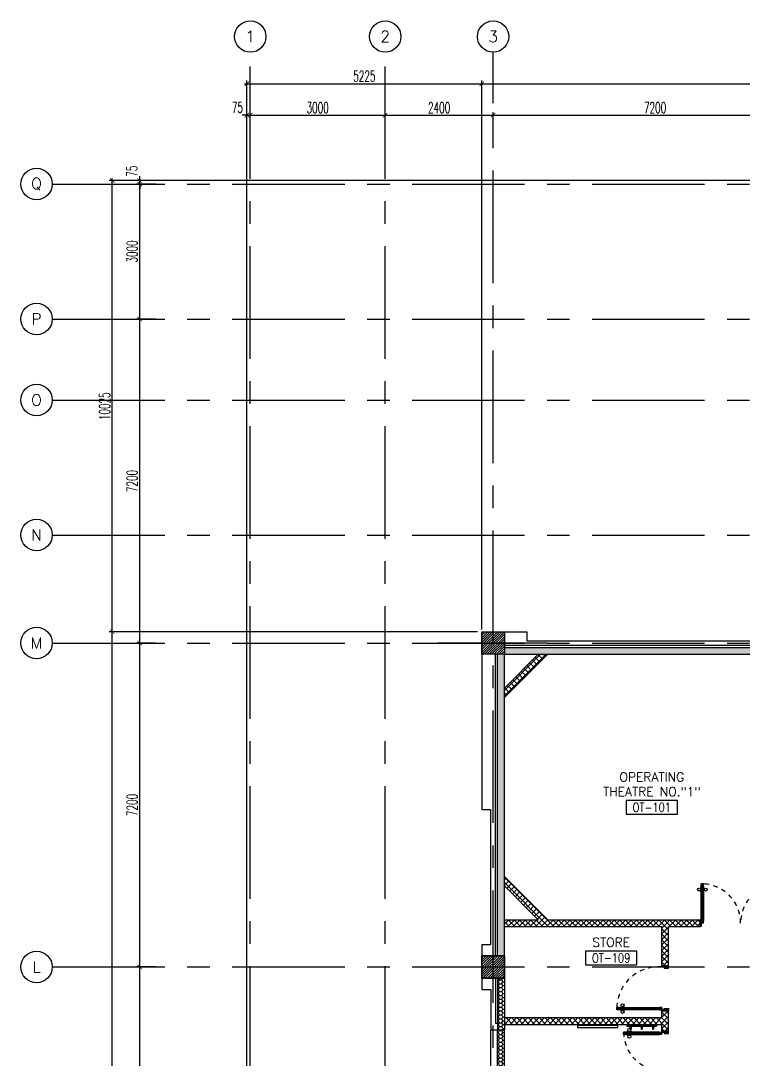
# Model space of a CAD drawing. Extents: x 275967.8 to 276060, y 57291.9 to 57371.4.
# Drawn here: x 275967.84 to 275983.89, y 57348.33 to 57371.41 of the extents above; entities that cross this region are included whole.
import ezdxf
from ezdxf.enums import TextEntityAlignment as Align

# ---------------------------------------------------------------- set-up
doc = ezdxf.new("R2010")
doc.units = 0
doc.header["$MEASUREMENT"] = 0
doc.header["$PDMODE"] = 34
doc.linetypes.add('CENTERX2', pattern=[4, 2.5, -0.5, 0.5, -0.5])
doc.linetypes.add('HIDDEN', pattern=[0.375, 0.25, -0.125])
doc.layers.get('0').update_dxf_attribs({"linetype": 'CONTINUOUS'})
doc.layers.get('DEFPOINTS').update_dxf_attribs({"linetype": 'CONTINUOUS'})
for name, color, linetype in [('AX-CR', 2, 'CONTINUOUS'), ('AX-DIM', 4, 'CONTINUOUS'), ('AX-TXT', 2, 'CONTINUOUS'), ('AXES', 11, 'CENTERX2'), ('COL', 5, 'CONTINUOUS'), ('DOOR', 7, 'CONTINUOUS'), ('HAT', 8, 'CONTINUOUS'), ('INSUL', 4, 'CONTINUOUS'), ('NON-MEDICAL', 5, 'CONTINUOUS'), ('RM-BOX', 4, 'CONTINUOUS'), ('RM-NAME', 2, 'CONTINUOUS'), ('RM-NO', 2, 'CONTINUOUS'), ('WALL', 2, 'CONTINUOUS'), ('WallType', 11, 'CONTINUOUS'), ('WallType2', 3, 'CONTINUOUS'), ('WIN', 3, 'CONTINUOUS')]:
    doc.layers.add(name, color=color, linetype=linetype)
doc.styles.add('ROMANS', font='ROMANS.shx', dxfattribs={"width": 0.6})
doc.dimstyles.new('STANDARD in', dxfattribs={"dimtxt": 0.24, "dimasz": 0.1, "dimexe": 0.07, "dimexo": 0.05, "dimgap": 0.05, "dimtad": 1, "dimdec": 0, "dimlfac": 1000, "dimzin": 0, "dimdsep": 46, "dimtxsty": 'ROMANS', "dimblk": 'ARCHTICK', "dimcen": 0.05, "dimdle": 0.05, "dimclrd": 4, "dimclre": 4, "dimclrt": 2, "dimadec": 0, "dimazin": 0, "dimtfac": 1, "dimtdec": 0, "dimtmove": 2, "dimatfit": 3, "dimfxl": 0, "dimtolj": 1, "dimtzin": 0, "dimarcsym": 0})
pattern_1 = [(0, (-141853.12112, 13831.888605), (0.075, 0.04330127), [0.05, -0.1]), (120, (-141853.12112, 13831.888605), (-0.074999999836, 0.043301270284), [0.05, -0.1]), (60, (-141853.12112, 13831.888605), (1.64e-10, 0.086602540284), [-0.1, 0.05])]

# ---------------------------------------------------------------- blocks, each defined once
blk = doc.blocks.new('_ARCHTICK')
at = {"color": 0, "linetype": 'ByBlock', "const_width": 0.15}
blk.add_lwpolyline([(-0.5, -0.5), (0.5, 0.5)], dxfattribs=at)
blk = doc.blocks.new('*D132')
at = {"layer": 'AX-DIM', "color": 4, "lineweight": -2, "ltscale": 0.3}
for p, q in [((275978.035, 57370.011), (276053.545, 57370.011)), ((275978.085, 57369.661), (275978.085, 57370.081)), ((276053.495, 57364.468), (276053.495, 57370.081))]:
    blk.add_line(p, q, dxfattribs=at)
at = {"layer": 'DEFPOINTS', "color": 0, "ltscale": 0.3}
for p in [(276053.495, 57370.011), (275978.085, 57369.611), (276053.495, 57364.418)]:
    blk.add_point(p, dxfattribs=at)
at = {"layer": 'AX-DIM', "color": 4, "lineweight": -2, "ltscale": 0.3, "xscale": 0.1, "yscale": 0.1, "zscale": 0.1, "rotation": 180}
blk.add_blockref('_ARCHTICK', (275978.085, 57370.011), dxfattribs=at)
at = {"layer": 'AX-DIM', "color": 4, "lineweight": -2, "ltscale": 0.3, "xscale": 0.1, "yscale": 0.1, "zscale": 0.1}
blk.add_blockref('_ARCHTICK', (276053.495, 57370.011), dxfattribs=at)
at = {"layer": 'AX-DIM', "color": 2, "ltscale": 0.3, "insert": (276016.705, 57370.28), "char_height": 0.24, "attachment_point": 5, "style": 'ROMANS'}
blk.add_mtext('\\A1;75409', dxfattribs=at)
blk = doc.blocks.new('AXL')
at = {"layer": 'AX-CR'}
blk.add_circle((-350, 0), 350, dxfattribs=at)
at = {"layer": 'AX-TXT', "style": 'ROMANS'}
blk.add_attdef('AX', text='', height=250, dxfattribs=at).set_placement((-350, 0), align=Align.MIDDLE)
blk = doc.blocks.new('*X56')
at = {"color": 0}
for p, q in [((24139, 169927), (24602, 170390)), ((24139, 169980), (24549, 170390)), ((24139, 170033), (24496, 170390)), ((24139, 170086), (24443, 170390)), ((24139, 170139), (24390, 170390)), ((24139, 170192), (24337, 170390)), ((24139, 170245), (24284, 170390)), ((24139, 170298), (24231, 170390)), ((24139, 170351), (24178, 170390)), ((24155, 169890), (24639, 170374)), ((24208, 169890), (24639, 170321)), ((24261, 169890), (24639, 170268)), ((24314, 169890), (24639, 170215)), ((24367, 169890), (24639, 170162)), ((24420, 169890), (24639, 170109)), ((24473, 169890), (24639, 170056)), ((24526, 169890), (24639, 170003)), ((24579, 169890), (24639, 169950)), ((24632, 169890), (24639, 169897))]:
    blk.add_line(p, q, dxfattribs=at)
blk = doc.blocks.new('*X51')
at = {"color": 0}
for p, q in [((24139, 177139), (24590, 177590)), ((24139, 177192), (24536, 177590)), ((24139, 177246), (24483, 177590)), ((24139, 177299), (24430, 177590)), ((24139, 177352), (24377, 177590)), ((24139, 177405), (24324, 177590)), ((24139, 177458), (24271, 177590)), ((24139, 177511), (24218, 177590)), ((24139, 177564), (24165, 177590)), ((24143, 177090), (24639, 177586)), ((24196, 177090), (24639, 177533)), ((24249, 177090), (24639, 177480)), ((24302, 177090), (24639, 177427)), ((24355, 177090), (24639, 177374)), ((24408, 177090), (24639, 177321)), ((24461, 177090), (24639, 177268)), ((24514, 177090), (24639, 177215)), ((24567, 177090), (24639, 177162)), ((24620, 177090), (24639, 177109))]:
    blk.add_line(p, q, dxfattribs=at)
blk = doc.blocks.new('RM1')
at = {"layer": 'RM-BOX'}
blk.add_lwpolyline([(570, -200), (-570, -200), (-570, -500), (570, -500)], close=True, dxfattribs=at)
at = {"layer": 'RM-NAME', "style": 'ROMANS'}
for tag, p in [('ROOMNAME1', (0, 324)), ('ROOMNAME2', (0, 0))]:
    blk.add_attdef(tag, text='', height=200, dxfattribs=at).set_placement(p, align=Align.MIDDLE)
at = {"layer": 'RM-NO', "style": 'ROMANS', "width": 0.8}
blk.add_attdef('ROOMNO', text='', height=200, dxfattribs=at).set_placement((0, -350), align=Align.MIDDLE)
blk = doc.blocks.new('AXU')
at = {"layer": 'AX-CR'}
blk.add_circle((0, 350), 350, dxfattribs=at)
at = {"layer": 'AX-TXT', "style": 'ROMANS'}
blk.add_attdef('AX', text='', height=250, dxfattribs=at).set_placement((0, 350), align=Align.MIDDLE)
blk = doc.blocks.new('*D647')
at = {"layer": 'AX-DIM', "color": 4, "lineweight": -2, "ltscale": 0.3}
for p, q in [((275972.885, 57369.311), (275975.985, 57369.311)), ((275972.935, 57368.961), (275972.935, 57369.381)), ((275975.935, 57368.961), (275975.935, 57369.381))]:
    blk.add_line(p, q, dxfattribs=at)
at = {"layer": 'DEFPOINTS', "color": 0, "ltscale": 0.3}
for p in [(275975.935, 57369.311), (275972.935, 57368.911), (275975.935, 57368.911)]:
    blk.add_point(p, dxfattribs=at)
at = {"layer": 'AX-DIM', "color": 4, "lineweight": -2, "ltscale": 0.3, "xscale": 0.1, "yscale": 0.1, "zscale": 0.1, "rotation": 180}
blk.add_blockref('_ARCHTICK', (275972.935, 57369.311), dxfattribs=at)
at = {"layer": 'AX-DIM', "color": 4, "lineweight": -2, "ltscale": 0.3, "xscale": 0.1, "yscale": 0.1, "zscale": 0.1}
blk.add_blockref('_ARCHTICK', (275975.935, 57369.311), dxfattribs=at)
at = {"layer": 'AX-DIM', "color": 2, "ltscale": 0.3, "insert": (275974.435, 57369.481), "char_height": 0.24, "attachment_point": 5, "style": 'ROMANS'}
blk.add_mtext('\\A1;3000', dxfattribs=at)
blk = doc.blocks.new('*D646')
at = {"layer": 'AX-DIM', "color": 4, "lineweight": -2, "ltscale": 0.3}
for p, q in [((275975.885, 57369.311), (275978.385, 57369.311)), ((275975.935, 57368.961), (275975.935, 57369.381)), ((275978.335, 57368.961), (275978.335, 57369.381))]:
    blk.add_line(p, q, dxfattribs=at)
at = {"layer": 'DEFPOINTS', "color": 0, "ltscale": 0.3}
for p in [(275978.335, 57369.311), (275975.935, 57368.911), (275978.335, 57368.911)]:
    blk.add_point(p, dxfattribs=at)
at = {"layer": 'AX-DIM', "color": 4, "lineweight": -2, "ltscale": 0.3, "xscale": 0.1, "yscale": 0.1, "zscale": 0.1, "rotation": 180}
blk.add_blockref('_ARCHTICK', (275975.935, 57369.311), dxfattribs=at)
at = {"layer": 'AX-DIM', "color": 4, "lineweight": -2, "ltscale": 0.3, "xscale": 0.1, "yscale": 0.1, "zscale": 0.1}
blk.add_blockref('_ARCHTICK', (275978.335, 57369.311), dxfattribs=at)
at = {"layer": 'AX-DIM', "color": 2, "ltscale": 0.3, "insert": (275977.135, 57369.481), "char_height": 0.24, "attachment_point": 5, "style": 'ROMANS'}
blk.add_mtext('\\A1;2400', dxfattribs=at)
blk = doc.blocks.new('*D645')
at = {"layer": 'AX-DIM', "color": 4, "lineweight": -2, "ltscale": 0.3}
for p, q in [((275978.285, 57369.311), (275985.585, 57369.311)), ((275978.335, 57368.961), (275978.335, 57369.381)), ((275985.535, 57368.961), (275985.535, 57369.381))]:
    blk.add_line(p, q, dxfattribs=at)
at = {"layer": 'DEFPOINTS', "color": 0, "ltscale": 0.3}
for p in [(275985.535, 57369.311), (275978.335, 57368.911), (275985.535, 57368.911)]:
    blk.add_point(p, dxfattribs=at)
at = {"layer": 'AX-DIM', "color": 4, "lineweight": -2, "ltscale": 0.3, "xscale": 0.1, "yscale": 0.1, "zscale": 0.1, "rotation": 180}
blk.add_blockref('_ARCHTICK', (275978.335, 57369.311), dxfattribs=at)
at = {"layer": 'AX-DIM', "color": 4, "lineweight": -2, "ltscale": 0.3, "xscale": 0.1, "yscale": 0.1, "zscale": 0.1}
blk.add_blockref('_ARCHTICK', (275985.535, 57369.311), dxfattribs=at)
at = {"layer": 'AX-DIM', "color": 2, "ltscale": 0.3, "insert": (275981.935, 57369.481), "char_height": 0.24, "attachment_point": 5, "style": 'ROMANS'}
blk.add_mtext('\\A1;7200', dxfattribs=at)
blk = doc.blocks.new('*D633')
at = {"layer": 'AX-DIM', "color": 4, "lineweight": -2, "ltscale": 0.3}
for p, q in [((275969.869, 57298.463), (275969.869, 57357.883)), ((275977.99, 57357.833), (275969.799, 57357.833)), ((275977.863, 57298.513), (275969.799, 57298.513))]:
    blk.add_line(p, q, dxfattribs=at)
at = {"layer": 'DEFPOINTS', "color": 0, "ltscale": 0.3}
for p in [(275969.869, 57357.833), (275978.04, 57357.833), (275977.913, 57298.513)]:
    blk.add_point(p, dxfattribs=at)
at = {"layer": 'AX-DIM', "color": 4, "lineweight": -2, "ltscale": 0.3, "xscale": 0.1, "yscale": 0.1, "zscale": 0.1}
for p, rotation in [((275969.869, 57357.833), 90), ((275969.869, 57298.513), 270)]:
    blk.add_blockref('_ARCHTICK', p, dxfattribs=dict(at, rotation=rotation))
at = {"layer": 'AX-DIM', "color": 2, "ltscale": 0.3, "insert": (275969.699, 57328.173), "char_height": 0.24, "attachment_point": 5, "rotation": 90, "style": 'ROMANS'}
blk.add_mtext('\\A1;59320', dxfattribs=at)
blk = doc.blocks.new('*D632')
at = {"layer": 'AX-DIM', "color": 4, "lineweight": -2, "ltscale": 0.3}
for p, q in [((275970.83, 57367.783), (275970.41, 57367.783)), ((275970.48, 57364.733), (275970.48, 57367.833)), ((275970.83, 57364.783), (275970.41, 57364.783))]:
    blk.add_line(p, q, dxfattribs=at)
at = {"layer": 'DEFPOINTS', "color": 0, "ltscale": 0.3}
for p in [(275970.48, 57367.783), (275970.88, 57367.783), (275970.88, 57364.783)]:
    blk.add_point(p, dxfattribs=at)
at = {"layer": 'AX-DIM', "color": 4, "lineweight": -2, "ltscale": 0.3, "xscale": 0.1, "yscale": 0.1, "zscale": 0.1}
for p, rotation in [((275970.48, 57367.783), 90), ((275970.48, 57364.783), 270)]:
    blk.add_blockref('_ARCHTICK', p, dxfattribs=dict(at, rotation=rotation))
at = {"layer": 'AX-DIM', "color": 2, "ltscale": 0.3, "insert": (275970.31, 57366.283), "char_height": 0.24, "attachment_point": 5, "rotation": 90, "style": 'ROMANS'}
blk.add_mtext('\\A1;3000', dxfattribs=at)
blk = doc.blocks.new('*D631')
at = {"layer": 'AX-DIM', "color": 4, "lineweight": -2, "ltscale": 0.3}
for p, q in [((275970.83, 57364.783), (275970.41, 57364.783)), ((275970.48, 57357.533), (275970.48, 57364.833)), ((275970.83, 57357.583), (275970.41, 57357.583))]:
    blk.add_line(p, q, dxfattribs=at)
at = {"layer": 'DEFPOINTS', "color": 0, "ltscale": 0.3}
for p in [(275970.48, 57364.783), (275970.88, 57364.783), (275970.88, 57357.583)]:
    blk.add_point(p, dxfattribs=at)
at = {"layer": 'AX-DIM', "color": 4, "lineweight": -2, "ltscale": 0.3, "xscale": 0.1, "yscale": 0.1, "zscale": 0.1}
for p, rotation in [((275970.48, 57364.783), 90), ((275970.48, 57357.583), 270)]:
    blk.add_blockref('_ARCHTICK', p, dxfattribs=dict(at, rotation=rotation))
at = {"layer": 'AX-DIM', "color": 2, "ltscale": 0.3, "insert": (275970.31, 57361.183), "char_height": 0.24, "attachment_point": 5, "rotation": 90, "style": 'ROMANS'}
blk.add_mtext('\\A1;7200', dxfattribs=at)
blk = doc.blocks.new('*D630')
at = {"layer": 'AX-DIM', "color": 4, "lineweight": -2, "ltscale": 0.3}
for p, q in [((275970.48, 57350.333), (275970.48, 57357.633)), ((275970.83, 57357.583), (275970.41, 57357.583)), ((275970.83, 57350.383), (275970.41, 57350.383))]:
    blk.add_line(p, q, dxfattribs=at)
at = {"layer": 'DEFPOINTS', "color": 0, "ltscale": 0.3}
for p in [(275970.48, 57357.583), (275970.88, 57357.583), (275970.88, 57350.383)]:
    blk.add_point(p, dxfattribs=at)
at = {"layer": 'AX-DIM', "color": 4, "lineweight": -2, "ltscale": 0.3, "xscale": 0.1, "yscale": 0.1, "zscale": 0.1}
for p, rotation in [((275970.48, 57357.583), 90), ((275970.48, 57350.383), 270)]:
    blk.add_blockref('_ARCHTICK', p, dxfattribs=dict(at, rotation=rotation))
at = {"layer": 'AX-DIM', "color": 2, "ltscale": 0.3, "insert": (275970.31, 57353.983), "char_height": 0.24, "attachment_point": 5, "rotation": 90, "style": 'ROMANS'}
blk.add_mtext('\\A1;7200', dxfattribs=at)
blk = doc.blocks.new('*D629')
at = {"layer": 'AX-DIM', "color": 4, "lineweight": -2, "ltscale": 0.3}
for p, q in [((275970.83, 57350.383), (275970.41, 57350.383)), ((275970.48, 57343.133), (275970.48, 57350.433)), ((275970.83, 57343.183), (275970.41, 57343.183))]:
    blk.add_line(p, q, dxfattribs=at)
at = {"layer": 'DEFPOINTS', "color": 0, "ltscale": 0.3}
for p in [(275970.48, 57350.383), (275970.88, 57350.383), (275970.88, 57343.183)]:
    blk.add_point(p, dxfattribs=at)
at = {"layer": 'AX-DIM', "color": 4, "lineweight": -2, "ltscale": 0.3, "xscale": 0.1, "yscale": 0.1, "zscale": 0.1}
for p, rotation in [((275970.48, 57350.383), 90), ((275970.48, 57343.183), 270)]:
    blk.add_blockref('_ARCHTICK', p, dxfattribs=dict(at, rotation=rotation))
at = {"layer": 'AX-DIM', "color": 2, "ltscale": 0.3, "insert": (275970.31, 57346.783), "char_height": 0.24, "attachment_point": 5, "rotation": 90, "style": 'ROMANS'}
blk.add_mtext('\\A1;7200', dxfattribs=at)
blk = doc.blocks.new('COL50')
at = {"layer": 'COL'}
blk.add_lwpolyline([(-250, 250), (-250, -250), (250, -250), (250, 250)], close=True, dxfattribs=at)
blk = doc.blocks.new('*D617')
at = {"layer": 'AX-DIM', "color": 4, "lineweight": -2, "ltscale": 0.3}
for p, q in [((275972.81, 57370.011), (275978.135, 57370.011)), ((275972.86, 57333.883), (275972.86, 57370.081)), ((275978.085, 57357.883), (275978.085, 57370.081))]:
    blk.add_line(p, q, dxfattribs=at)
at = {"layer": 'DEFPOINTS', "color": 0, "ltscale": 0.3}
for p in [(275978.085, 57370.011), (275978.085, 57357.833), (275972.86, 57333.833)]:
    blk.add_point(p, dxfattribs=at)
at = {"layer": 'AX-DIM', "color": 4, "lineweight": -2, "ltscale": 0.3, "xscale": 0.1, "yscale": 0.1, "zscale": 0.1, "rotation": 180}
blk.add_blockref('_ARCHTICK', (275972.86, 57370.011), dxfattribs=at)
at = {"layer": 'AX-DIM', "color": 4, "lineweight": -2, "ltscale": 0.3, "xscale": 0.1, "yscale": 0.1, "zscale": 0.1}
blk.add_blockref('_ARCHTICK', (275978.085, 57370.011), dxfattribs=at)
at = {"layer": 'AX-DIM', "color": 2, "ltscale": 0.3, "insert": (275975.473, 57370.181), "char_height": 0.24, "attachment_point": 5, "style": 'ROMANS'}
blk.add_mtext('\\A1;5225', dxfattribs=at)
blk = doc.blocks.new('*D616')
at = {"layer": 'AX-DIM', "color": 4, "lineweight": -2, "ltscale": 0.3}
for p, q in [((275972.86, 57369.311), (275972.76, 57369.311)), ((275972.86, 57368.961), (275972.86, 57369.381)), ((275972.86, 57369.311), (275972.935, 57369.311)), ((275972.935, 57368.961), (275972.935, 57369.381)), ((275972.935, 57369.311), (275973.035, 57369.311))]:
    blk.add_line(p, q, dxfattribs=at)
at = {"layer": 'DEFPOINTS', "color": 0, "ltscale": 0.3}
for p in [(275972.935, 57369.311), (275972.86, 57368.911), (275972.935, 57368.911)]:
    blk.add_point(p, dxfattribs=at)
at = {"layer": 'AX-DIM', "color": 4, "lineweight": -2, "ltscale": 0.3, "xscale": 0.1, "yscale": 0.1, "zscale": 0.1}
blk.add_blockref('_ARCHTICK', (275972.86, 57369.311), dxfattribs=at)
at = {"layer": 'AX-DIM', "color": 4, "lineweight": -2, "ltscale": 0.3, "xscale": 0.1, "yscale": 0.1, "zscale": 0.1, "rotation": 180}
blk.add_blockref('_ARCHTICK', (275972.935, 57369.311), dxfattribs=at)
at = {"layer": 'AX-DIM', "color": 2, "ltscale": 0.3, "insert": (275972.651, 57369.486), "char_height": 0.24, "attachment_point": 5, "style": 'ROMANS'}
blk.add_mtext('\\A1;75', dxfattribs=at)
blk = doc.blocks.new('*D615')
at = {"layer": 'AX-DIM', "color": 4, "lineweight": -2, "ltscale": 0.3}
for p, q in [((276003.821, 57367.858), (275969.799, 57367.858)), ((275969.869, 57357.783), (275969.869, 57367.908)), ((275970.519, 57357.833), (275969.799, 57357.833))]:
    blk.add_line(p, q, dxfattribs=at)
at = {"layer": 'DEFPOINTS', "color": 0, "ltscale": 0.3}
for p in [(275969.869, 57367.858), (276003.871, 57367.858), (275970.569, 57357.833)]:
    blk.add_point(p, dxfattribs=at)
at = {"layer": 'AX-DIM', "color": 4, "lineweight": -2, "ltscale": 0.3, "xscale": 0.1, "yscale": 0.1, "zscale": 0.1}
for p, rotation in [((275969.869, 57367.858), 90), ((275969.869, 57357.833), 270)]:
    blk.add_blockref('_ARCHTICK', p, dxfattribs=dict(at, rotation=rotation))
at = {"layer": 'AX-DIM', "color": 2, "ltscale": 0.3, "insert": (275969.699, 57362.845), "char_height": 0.24, "attachment_point": 5, "rotation": 90, "style": 'ROMANS'}
blk.add_mtext('\\A1;10025', dxfattribs=at)
blk = doc.blocks.new('*D614')
at = {"layer": 'AX-DIM', "color": 4, "lineweight": -2, "ltscale": 0.3}
for p, q in [((275970.83, 57367.858), (275970.41, 57367.858)), ((275970.83, 57367.783), (275970.41, 57367.783)), ((275970.48, 57367.858), (275970.48, 57367.958)), ((275970.48, 57367.783), (275970.48, 57367.858)), ((275970.48, 57367.783), (275970.48, 57367.683))]:
    blk.add_line(p, q, dxfattribs=at)
at = {"layer": 'DEFPOINTS', "color": 0, "ltscale": 0.3}
for p in [(275970.48, 57367.858), (275970.88, 57367.858), (275970.88, 57367.783)]:
    blk.add_point(p, dxfattribs=at)
at = {"layer": 'AX-DIM', "color": 4, "lineweight": -2, "ltscale": 0.3, "xscale": 0.1, "yscale": 0.1, "zscale": 0.1}
for p, rotation in [((275970.48, 57367.858), 270), ((275970.48, 57367.783), 90)]:
    blk.add_blockref('_ARCHTICK', p, dxfattribs=dict(at, rotation=rotation))
at = {"layer": 'AX-DIM', "color": 2, "ltscale": 0.3, "insert": (275970.305, 57368.068), "char_height": 0.24, "attachment_point": 5, "rotation": 90, "style": 'ROMANS'}
blk.add_mtext('\\A1;75', dxfattribs=at)
blk = doc.blocks.new('A$C1F6243B1')
at = {"layer": 'DOOR', "color": 0, "linetype": 'ByBlock'}
for p, q in [((0, 950), (0, 1000)), ((150, 1000), (0, 1000)), ((100, 950), (0, 950)), ((100, 975), (100, 950)), ((150, 975), (100, 975)), ((150, 1000), (150, 975)), ((150, 925), (150, 975)), ((200, 975), (150, 975)), ((150, 925), (200, 925)), ((180, 942), (180, 958)), ((180, 958), (200, 958)), ((200, 942), (180, 942)), ((200, 958), (200, 975)), ((200, 925), (200, 942)), ((978, 975), (978, 982)), ((978, 982), (1068, 982)), ((978, 925), (978, 918)), ((990, 982), (990, 991)), ((1055, 991), (990, 991)), ((1055, 982), (990, 982)), ((1055, 982), (1055, 991)), ((1068, 975), (1068, 982)), ((1068, 925), (1068, 918)), ((1100, 975), (1100, 958)), ((1100, 975), (1150, 975)), ((1100, 958), (1120, 958)), ((1100, 942), (1100, 925)), ((1100, 942), (1120, 942)), ((1100, 925), (1150, 925)), ((1120, 958), (1120, 942)), ((1150, 975), (1150, 925)), ((1150, 925), (1150, 975)), ((978, 918), (1068, 918)), ((990, 918), (990, 909)), ((1055, 918), (990, 918)), ((1055, 909), (990, 909)), ((1055, 918), (1055, 909)), ((100, 50), (0, 50)), ((0, 50), (0, 0)), ((0, 0), (150, 0)), ((150, 0), (0, 0)), ((100, 25), (100, 50)), ((150, 25), (100, 25)), ((150, 0), (150, 25))]:
    blk.add_line(p, q, dxfattribs=at)
at = {"layer": 'DOOR', "linetype": 'ByBlock'}
for p, q in [((0, 1000), (150, 1000)), ((200, 975), (1100, 975)), ((200, 958), (1100, 958)), ((200, 942), (1100, 942)), ((1100, 925), (200, 925))]:
    blk.add_line(p, q, dxfattribs=at)
at = {"layer": 'DOOR', "color": 9, "linetype": 'ByBlock'}
for p, q in [((0, 950), (40, 1000)), ((0, 950), (114, 1000)), ((0, 950), (100, 963)), ((0, 50), (40, 0)), ((0, 50), (114, 0)), ((0, 50), (100, 37))]:
    blk.add_line(p, q, dxfattribs=at)
at = {"layer": 'DOOR', "color": 0, "linetype": 'ByBlock'}
for centre in [(1023, 1024), (1023, 876)]:
    blk.add_circle(centre, 32.4, dxfattribs=at)
at = {"layer": 'DOOR', "color": 9, "linetype": 'ByBlock'}
for centre, radius, start, end in [((0, 950), 34.4, 0, 90), ((0, 950), 14.4, 0, 90), ((0, 950), 54.4, 0, 66.7926), ((0, 950), 74.4, 0, 42.2236), ((0, 950), 94.4, 0, 31.9818), ((0, 950), 114, 12.6226, 25.9162), ((0, 950), 134, 10.72, 21.8402), ((0, 950), 154, 13.7142, 18.8947), ((0, 50), 14.4, 270, 0), ((0, 50), 34.4, 270, 0), ((0, 50), 54.4, 293.2074, 0), ((0, 50), 74.4, 317.7764, 0), ((0, 50), 94.4, 328.0182, 0), ((0, 50), 134, 338.1598, 349.28), ((0, 50), 154, 341.1053, 346.2858)]:
    blk.add_arc(centre, radius, start, end, dxfattribs=at)
at = {"layer": 'DOOR', "linetype": 'HIDDEN', "ltscale": 0.5}
blk.add_arc((223, 950), 928, 265.5183, 1.544, dxfattribs=at)
blk = doc.blocks.new('DOOR90')
at = {"layer": 'DOOR', "color": 0, "linetype": 'ByBlock'}
for p, q in [((-150, 0), (-150, -25)), ((-150, 0), (0, 0)), ((0, -50), (0, 0)), ((-1000, -25), (-1000, -75)), ((-1000, -75), (-1000, -25)), ((-950, -25), (-1000, -25)), ((-950, -75), (-1000, -75)), ((-970, -42), (-970, -58)), ((-950, -42), (-970, -42)), ((-950, -58), (-970, -58)), ((-950, -25), (-950, -42)), ((-950, -58), (-950, -75)), ((-918, -25), (-918, -18)), ((-828, -18), (-918, -18)), ((-918, -75), (-918, -82)), ((-828, -82), (-918, -82)), ((-905, -18), (-905, -9)), ((-905, -9), (-840, -9)), ((-905, -18), (-840, -18)), ((-905, -82), (-905, -91)), ((-905, -82), (-840, -82)), ((-905, -91), (-840, -91)), ((-840, -18), (-840, -9)), ((-840, -82), (-840, -91)), ((-828, -25), (-828, -18)), ((-828, -75), (-828, -82)), ((-200, -42), (-200, -25)), ((-200, -25), (-150, -25)), ((-180, -42), (-200, -42)), ((-200, -75), (-200, -58)), ((-200, -58), (-180, -58)), ((-150, -75), (-200, -75)), ((-180, -58), (-180, -42)), ((-150, -75), (-150, -25)), ((-150, -25), (-100, -25)), ((-100, -25), (-100, -50)), ((-100, -50), (0, -50)), ((-150, -900), (-150, -875)), ((-150, -875), (-100, -875)), ((0, -900), (-150, -900)), ((-150, -900), (0, -900)), ((-100, -850), (0, -850)), ((-100, -875), (-100, -850)), ((0, -850), (0, -900))]:
    blk.add_line(p, q, dxfattribs=at)
at = {"layer": 'DOOR', "color": 9, "linetype": 'ByBlock'}
for p, q in [((0, -50), (-114, 0)), ((0, -50), (-40, 0)), ((0, -50), (-100, -37)), ((0, -850), (-114, -900)), ((0, -850), (-100, -863)), ((0, -850), (-40, -900))]:
    blk.add_line(p, q, dxfattribs=at)
at = {"layer": 'DOOR', "linetype": 'ByBlock'}
for p, q in [((-200, -25), (-950, -25)), ((-200, -42), (-950, -42)), ((-200, -58), (-950, -58)), ((-950, -75), (-200, -75))]:
    blk.add_line(p, q, dxfattribs=at)
at = {"layer": 'DOOR', "color": 0, "linetype": 'ByBlock'}
for centre in [(-873, 24), (-873, -124)]:
    blk.add_circle(centre, 32.4, dxfattribs=at)
at = {"layer": 'DOOR', "color": 9, "linetype": 'ByBlock'}
for centre, radius, start, end in [((0, -50), 154, 161.1053, 166.2858), ((0, -50), 134, 158.1598, 169.28), ((0, -50), 94.4, 148.0182, 180), ((0, -50), 74.4, 137.7764, 180), ((0, -50), 114, 154.0838, 167.3774), ((0, -50), 54.4, 113.2074, 180), ((0, -50), 34.4, 90, 180), ((0, -50), 14.4, 90, 180), ((0, -850), 154, 193.7142, 198.8947), ((0, -850), 134, 190.72, 201.8402), ((0, -850), 94.4, 180, 211.9818), ((0, -850), 74.4, 180, 222.2236), ((0, -850), 54.4, 180, 246.7926), ((0, -850), 34.4, 180, 270), ((0, -850), 14.4, 180, 270)]:
    blk.add_arc(centre, radius, start, end, dxfattribs=at)
at = {"layer": 'DOOR', "linetype": 'HIDDEN', "ltscale": 0.5}
blk.add_arc((-150, -25), 850, 180, 270, dxfattribs=at)
blk = doc.blocks.new('D1')
at = {"layer": 'DOOR', "color": 0, "linetype": 'ByBlock'}
for p, q in [((25, 949), (75, 949)), ((75, 949), (25, 949)), ((25, 899), (25, 949)), ((75, 899), (75, 949)), ((1775, 949), (1725, 949)), ((1725, 949), (1775, 949)), ((1725, 899), (1725, 949)), ((1775, 899), (1775, 949)), ((18, 854), (9, 854)), ((9, 854), (9, 789)), ((18, 789), (9, 789)), ((25, 866), (18, 866)), ((18, 776), (18, 866)), ((18, 854), (18, 789)), ((25, 776), (18, 776)), ((25, 899), (42, 899)), ((42, 919), (58, 919)), ((42, 899), (42, 919)), ((58, 899), (58, 919)), ((58, 899), (75, 899)), ((75, 866), (82, 866)), ((75, 776), (82, 776)), ((82, 776), (82, 866)), ((82, 854), (91, 854)), ((82, 854), (82, 789)), ((82, 789), (91, 789)), ((91, 854), (91, 789)), ((1718, 854), (1709, 854)), ((1709, 854), (1709, 789)), ((1718, 789), (1709, 789)), ((1725, 866), (1718, 866)), ((1718, 776), (1718, 866)), ((1718, 854), (1718, 789)), ((1725, 776), (1718, 776)), ((1742, 899), (1725, 899)), ((1758, 919), (1742, 919)), ((1742, 899), (1742, 919)), ((1758, 899), (1758, 919)), ((1775, 899), (1758, 899)), ((1775, 866), (1782, 866)), ((1775, 776), (1782, 776)), ((1782, 776), (1782, 866)), ((1782, 854), (1791, 854)), ((1782, 854), (1782, 789)), ((1782, 789), (1791, 789)), ((1791, 854), (1791, 789)), ((0, 0), (0, 150)), ((0, 150), (25, 150)), ((25, 0), (0, 0)), ((25, 150), (25, 0)), ((42, 125), (25, 125)), ((25, 125), (25, 75)), ((75, 75), (25, 75)), ((42, 105), (42, 125)), ((58, 105), (42, 105)), ((75, 125), (58, 125)), ((58, 125), (58, 105)), ((75, 75), (75, 125)), ((1725, 125), (1742, 125)), ((1725, 75), (1725, 125)), ((1725, 75), (1775, 75)), ((1742, 125), (1742, 105)), ((1742, 105), (1758, 105)), ((1758, 125), (1775, 125)), ((1758, 105), (1758, 125)), ((1800, 150), (1775, 150)), ((1775, 150), (1775, 0)), ((1775, 125), (1775, 75)), ((1775, 0), (1800, 0)), ((1800, 0), (1800, 150))]:
    blk.add_line(p, q, dxfattribs=at)
at = {"layer": 'DOOR', "linetype": 'ByBlock'}
for p, q in [((25, 125), (25, 899)), ((42, 125), (42, 899)), ((58, 125), (58, 899)), ((75, 899), (75, 125)), ((1725, 899), (1725, 125)), ((1742, 125), (1742, 899)), ((1758, 125), (1758, 899)), ((1775, 125), (1775, 899))]:
    blk.add_line(p, q, dxfattribs=at)
at = {"layer": 'DOOR', "color": 9, "linetype": 'ByBlock'}
for p, q in [((25, 57), (0, 114)), ((25, 20), (0, 40)), ((1775, 57), (1800, 114)), ((1775, 20), (1800, 40))]:
    blk.add_line(p, q, dxfattribs=at)
at = {"layer": 'DOOR', "color": 0, "linetype": 'ByBlock'}
for centre in [(-24, 821), (124, 821), (1676, 821), (1824, 821)]:
    blk.add_circle(centre, 32.4, dxfattribs=at)
at = {"layer": 'DOOR', "linetype": 'HIDDEN', "ltscale": 0.5}
for centre, start, end in [((28, 76), 359.9293, 90.1644), ((1772, 76), 89.8356, 180.0707)]:
    blk.add_arc(centre, 872, start, end, dxfattribs=at)
at = {"layer": 'DOOR', "color": 9, "linetype": 'ByBlock'}
for centre, radius, start, end in [((50, 0), 154, 103.7142, 108.8947), ((50, 0), 134, 100.72, 111.8402), ((50, 0), 114, 102.6226, 115.9162), ((50, 0), 94.4, 105.3566, 121.9818), ((50, 0), 74.4, 109.6341, 132.2236), ((50, 0), 54.4, 117.3576, 156.7926), ((50, 0), 34.4, 136.6107, 180), ((1750, 0), 134, 68.1598, 79.28), ((1750, 0), 114, 64.0838, 77.3774), ((1750, 0), 94.4, 58.0182, 74.6434), ((1750, 0), 74.4, 47.7764, 70.3659), ((1750, 0), 54.4, 23.2074, 62.6424), ((1750, 0), 34.4, 0, 43.3893), ((1750, 0), 154, 71.1053, 76.2858)]:
    blk.add_arc(centre, radius, start, end, dxfattribs=at)

msp = doc.modelspace()

# ---------------------------------------------------------------- hatches: boundary and pattern name
at = {"layer": 'WallType', "linetype": 'ByBlock', "ltscale": 0.3}
h = msp.add_hatch(dxfattribs=at)
h.set_pattern_fill('ANSI37', color=256, scale=0.7, style=0)
h.set_pattern_definition([(45, (0, 0), (-0.061871843354, 0.061871843354), []), (135, (0, 0), (-0.061871843354, -0.061871843354), [])])
h.paths.add_polyline_path([(275979.5476, 57357.3329), (275979.3355, 57357.3329), (275978.5855, 57356.5829), (275978.5855, 57356.3708)])
h.paths.add_polyline_path([(275978.5855, 57352.3951), (275978.5855, 57352.1829), (275979.3355, 57351.4329), (275978.5855, 57351.4329), (275978.5855, 57351.2829), (275982.0855, 57351.2829), (275982.0855, 57350.4079), (275982.2355, 57350.4079), (275982.2355, 57351.2829), (275982.9371, 57351.2829), (275982.9371, 57351.4329), (275979.5476, 57351.4329)])
h.paths.add_polyline_path([(275982.2355, 57349.4079), (275982.0855, 57349.4079), (275982.0855, 57349.2579), (275978.5855, 57349.2579), (275978.5855, 57349.1079), (275982.0855, 57349.1079), (275982.0855, 57348.9579), (275982.2355, 57348.9579)])
at = {"layer": 'WallType2', "linetype": 'ByBlock', "ltscale": 0.3}
h = msp.add_hatch(dxfattribs=at)
h.set_pattern_fill('HONEY', color=256, scale=0.4, style=0)
h.set_pattern_definition([(0, (0, 0), (0.075, 0.04330127), [0.05, -0.1]), (120, (0, 0), (-0.074999999836, 0.043301270284), [0.05, -0.1]), (60, (0, 0), (1.64e-10, 0.086602540284), [-0.1, 0.05])])
h.paths.add_polyline_path([(275985.2855, 57357.4829), (275978.5855, 57357.4829), (275978.5855, 57357.3329), (275979.3355, 57357.3329), (275984.3234, 57357.3329), (275985.2855, 57357.3329)])
at = {"layer": 'WallType2'}
h = msp.add_hatch(dxfattribs=at)
h.set_pattern_fill('HONEY', color=256, scale=0.4, style=0)
h.set_pattern_definition(pattern_1)
h.paths.add_polyline_path([(275978.5855, 57357.3329), (275978.4355, 57357.3329), (275978.4355, 57350.6329), (275978.5855, 57350.6329)])
h = msp.add_hatch(dxfattribs=at)
h.set_pattern_fill('HONEY', color=256, scale=0.4, style=0)
h.set_pattern_definition(pattern_1)
h.paths.add_polyline_path([(275978.5855, 57350.1329), (275978.4355, 57350.1329), (275978.4355, 57349.5829), (275978.5855, 57349.5829)])
h = msp.add_hatch(dxfattribs=at)
h.set_pattern_fill('HONEY', color=256, scale=0.4, style=0)
h.set_pattern_definition(pattern_1)
h.paths.add_polyline_path([(275978.5855, 57349.5829), (275978.4355, 57349.5829), (275978.4355, 57348.7829), (275978.5855, 57348.7829)])
h = msp.add_hatch(dxfattribs=at)
h.set_pattern_fill('HONEY', color=256, scale=0.4, style=0)
h.set_pattern_definition(pattern_1)
h.paths.add_polyline_path([(275978.5855, 57347.9079), (275978.5855, 57348.7829), (275978.4355, 57348.7829), (275978.4355, 57347.1829), (275978.5855, 57347.1829)])

# ---------------------------------------------------------------- linework, layer by layer
at = {"layer": 'AXES'}
for p, q in [((275972.9355, 57291.8986), (275972.9355, 57370.7113)), ((275975.9355, 57291.8986), (275975.9355, 57370.7113)), ((275978.3355, 57337.5829), (275978.3355, 57370.7113)), ((275968.5355, 57367.7829), (276036.5755, 57367.7829)), ((275968.5355, 57364.7829), (276036.5755, 57364.7829)), ((275968.5355, 57362.9829), (276036.5755, 57362.9829)), ((275968.5355, 57359.9829), (276036.5755, 57359.9829)), ((275968.5355, 57357.5829), (276036.6043, 57357.5829)), ((275979.5355, 57357.5829), (275977.1091, 57357.5829)), ((275968.5355, 57350.3829), (276036.5755, 57350.3829))]:
    msp.add_line(p, q, dxfattribs=at)
at = {"layer": 'COL'}
msp.add_lwpolyline([(275978.0855, 57357.3329), (275978.0855, 57357.8329), (275978.5855, 57357.8329), (275978.5855, 57357.3329)], close=True, dxfattribs=at)
at = {"layer": 'DOOR', "color": 0, "linetype": 'ByBlock'}
for p, q in [((275982.9371, 57351.4329), (275982.9371, 57351.2829)), ((275982.9621, 57351.4329), (275982.9371, 57351.4329)), ((275982.9621, 57351.2829), (275982.9621, 57351.4329))]:
    msp.add_line(p, q, dxfattribs=at)
at = {"layer": 'DOOR', "color": 9, "linetype": 'ByBlock'}
msp.add_line((275982.9621, 57351.4129), (275982.9371, 57351.3928), dxfattribs=at)
for radius, start, end in [(0.0544, 203.20738, 242.64242), (0.0344, 180, 223.38931)]:
    msp.add_arc((275982.9871, 57351.4329), radius, start, end, dxfattribs=at)
at = {"layer": 'INSUL'}
for p, q in [((275978.5855, 57357.5329), (275985.2855, 57357.5329)), ((275978.5855, 57357.4829), (275985.2855, 57357.4829)), ((275978.3855, 57350.6329), (275978.3855, 57357.3329)), ((275978.4355, 57350.6329), (275978.4355, 57357.3329)), ((275978.3855, 57350.1329), (275978.3855, 57349.1329)), ((275978.4355, 57350.1329), (275978.4355, 57348.9829)), ((275978.3855, 57349.1329), (275978.4355, 57349.1329))]:
    msp.add_line(p, q, dxfattribs=at)
at = {"layer": 'NON-MEDICAL'}
for p, q in [((275981.108, 57349.0858), (275980.208, 57349.0858)), ((275980.208, 57349.0858), (275980.208, 57349.0358)), ((275981.108, 57349.0358), (275981.108, 57349.0858)), ((275980.208, 57349.0358), (275981.108, 57349.0358)), ((275981.3081, 57349.0793), (275981.9685, 57349.0793)), ((275981.3081, 57349.0793), (275981.3081, 57349.0666)), ((275981.3081, 57349.0666), (275981.9685, 57349.0666)), ((275981.3633, 57349.0666), (275981.3633, 57349.0616)), ((275981.3633, 57349.0616), (275981.4133, 57349.0616)), ((275981.3756, 57349.0616), (275981.3756, 57349.0031)), ((275981.3756, 57349.0031), (275981.401, 57349.0031)), ((275981.401, 57349.0616), (275981.401, 57349.0031)), ((275981.4133, 57349.0666), (275981.4133, 57349.0616)), ((275981.6133, 57349.0666), (275981.6133, 57349.0616)), ((275981.6133, 57349.0616), (275981.6633, 57349.0616)), ((275981.6256, 57349.0616), (275981.6256, 57349.0031)), ((275981.6256, 57349.0031), (275981.651, 57349.0031)), ((275981.651, 57349.0616), (275981.651, 57349.0031)), ((275981.6633, 57349.0666), (275981.6633, 57349.0616)), ((275981.8633, 57349.0666), (275981.8633, 57349.0616)), ((275981.8633, 57349.0616), (275981.9133, 57349.0616)), ((275981.8756, 57349.0616), (275981.8756, 57349.0031)), ((275981.8756, 57349.0031), (275981.901, 57349.0031)), ((275981.901, 57349.0616), (275981.901, 57349.0031)), ((275981.9133, 57349.0666), (275981.9133, 57349.0616)), ((275981.9685, 57349.0793), (275981.9685, 57349.0666))]:
    msp.add_line(p, q, dxfattribs=at)
at = {"layer": 'WALL'}
for p, q in [((275978.0855, 57357.8329), (275979.0855, 57357.8329)), ((275978.0855, 57357.8329), (275978.0855, 57353.8829)), ((275979.0855, 57357.8329), (275979.0855, 57357.6329)), ((275979.0855, 57357.6329), (275985.0349, 57357.6329)), ((275978.5855, 57357.3329), (275979.3355, 57357.3329)), ((275978.5855, 57356.5829), (275979.3355, 57357.3329)), ((275978.5855, 57356.3708), (275979.5476, 57357.3329)), ((275978.5855, 57356.5829), (275978.5855, 57357.3329)), ((275979.3355, 57357.3329), (275984.3234, 57357.3329)), ((275978.5855, 57352.1829), (275978.5855, 57356.5829)), ((275978.0855, 57353.8829), (275978.2855, 57353.8829)), ((275978.2855, 57350.8829), (275978.2855, 57353.8829)), ((275978.5855, 57352.3951), (275979.5476, 57351.4329)), ((275978.5855, 57351.2829), (275978.5855, 57352.1829)), ((275978.5855, 57352.1829), (275979.3355, 57351.4329)), ((275978.5855, 57351.4329), (275979.3355, 57351.4329)), ((275979.5476, 57351.4329), (275982.9371, 57351.4329)), ((275982.9371, 57351.4329), (275982.9371, 57351.2829)), ((275978.5855, 57350.6329), (275978.5855, 57351.2829)), ((275978.5855, 57351.2829), (275982.0855, 57351.2829)), ((275982.0855, 57350.4079), (275982.0855, 57351.2829)), ((275982.2355, 57351.2829), (275982.9371, 57351.2829)), ((275982.2355, 57350.4079), (275982.2355, 57351.2829)), ((275978.0855, 57350.8829), (275978.2855, 57350.8829)), ((275978.0855, 57350.8829), (275978.0855, 57349.8829)), ((275982.0855, 57350.4079), (275982.2355, 57350.4079)), ((275978.5855, 57350.1329), (275978.5855, 57349.1079)), ((275978.0855, 57349.8829), (275978.2855, 57349.8829)), ((275978.2855, 57349.8829), (275978.2855, 57348.9829)), ((275982.0855, 57349.2579), (275982.0855, 57349.4079)), ((275982.0855, 57349.4079), (275982.2355, 57349.4079)), ((275982.2355, 57348.9579), (275982.2355, 57349.4079)), ((275978.5855, 57349.2579), (275982.0855, 57349.2579)), ((275978.5855, 57349.1079), (275978.5855, 57348.9829)), ((275978.5855, 57349.1079), (275982.0855, 57349.1079)), ((275982.0855, 57348.9579), (275982.0855, 57349.1079)), ((275978.2855, 57348.9829), (275978.5855, 57348.9829))]:
    msp.add_line(p, q, dxfattribs=at)
at = {"layer": 'WALL', "linetype": 'ByBlock'}
msp.add_line((275982.2355, 57348.9579), (275982.0855, 57348.9579), dxfattribs=at)
at = {"layer": 'WALL', "linetype": 'ByBlock', "ltscale": 0.3}
msp.add_lwpolyline([(275978.0855, 57350.6329), (275978.5855, 57350.6329), (275978.5855, 57350.1329), (275978.0855, 57350.1329)], close=True, dxfattribs=at)
at = {"layer": 'WIN'}
for p, q in [((275978.2855, 57348.1829), (275978.2855, 57348.9829)), ((275978.4355, 57348.1829), (275978.4355, 57348.9829)), ((275978.5855, 57348.1829), (275978.5855, 57348.9829))]:
    msp.add_line(p, q, dxfattribs=at)

# ---------------------------------------------------------------- block references
at = {"layer": 'AXES', "xscale": 0.001, "yscale": 0.001, "zscale": 0.001}
for name, p, values in [('AXU', (275972.9355, 57370.7113), {'AX': '1'}), ('AXU', (275975.9355, 57370.7113), {'AX': '2'}), ('AXU', (275978.3355, 57370.7113), {'AX': '3'}), ('AXL', (275968.5355, 57367.7829), {'AX': 'Q'}), ('AXL', (275968.5355, 57364.7829), {'AX': 'P'}), ('AXL', (275968.5355, 57362.9829), {'AX': 'O'}), ('AXL', (275968.5355, 57359.9829), {'AX': 'N'}), ('AXL', (275968.5355, 57357.5829), {'AX': 'M'}), ('AXL', (275968.5355, 57350.3829), {'AX': 'L'})]:
    msp.add_blockref(name, p, dxfattribs=at).add_auto_attribs(values)
at = {"layer": 'COL', "xscale": 0.001, "yscale": 0.001, "zscale": 0.001}
msp.add_blockref('COL50', (275978.3355, 57350.3829), dxfattribs=at)
at = {"layer": 'DOOR', "color": 0, "linetype": 'ByBlock', "ltscale": 0.3, "xscale": 0.001, "yscale": 0.001, "zscale": 0.001}
for name, p in [('D1', (275982.9371, 57351.2829)), ('DOOR90', (275982.2355, 57348.9579))]:
    msp.add_blockref(name, p, dxfattribs=at)
at = {"layer": 'DOOR', "color": 0, "linetype": 'ByBlock', "xscale": 0.001, "yscale": 0.001, "zscale": 0.001, "rotation": 180}
msp.add_blockref('A$C1F6243B1', (275982.2355, 57350.4079), dxfattribs=at)
at = {"layer": 'HAT', "xscale": 0.001, "yscale": 0.001, "zscale": 0.001}
for name in ['*X51', '*X56']:
    msp.add_blockref(name, (275953.9463, 57180.2432), dxfattribs=at)
at = {"layer": 'RM-NAME', "xscale": 0.001, "yscale": 0.001, "zscale": 0.001}
for p, values in [((275981.8628, 57354.2798), {'ROOMNO': 'OT-101', 'ROOMNAME2': 'THEATRE NO."1"', 'ROOMNAME1': 'OPERATING'}), ((275980.9592, 57350.9322), {'ROOMNO': 'OT-109', 'ROOMNAME2': 'STORE'})]:
    msp.add_blockref('RM1', p, dxfattribs=at).add_auto_attribs(values)

# ---------------------------------------------------------------- dimensions: what is measured, and where the dimension line sits
at = {"layer": 'AX-DIM'}
for base, p1, p2, picture, middle in [((275978.0855, 57370.0113), (275972.8605, 57333.8329), (275978.0855, 57357.8329), '*D617', (275975.473, 57370.1813)), ((275975.9355, 57369.3113), (275972.9355, 57368.9113), (275975.9355, 57368.9113), '*D647', (275974.4355, 57369.4813)), ((275978.3355, 57369.3113), (275975.9355, 57368.9113), (275978.3355, 57368.9113), '*D646', (275977.1355, 57369.4813)), ((275985.5355, 57369.3113), (275978.3355, 57368.9113), (275985.5355, 57368.9113), '*D645', (275981.9355, 57369.4813))]:
    dim = msp.add_linear_dim(base=base, p1=p1, p2=p2, dimstyle='STANDARD in', dxfattribs=at)
    dim.commit()
    dim.dimension.update_dxf_attribs({"geometry": picture, "text_midpoint": middle})
for base, p1, p2, picture, middle in [((276053.4947, 57370.0113), (275978.0855, 57369.6113), (276053.4947, 57364.4182), '*D132', (276016.7055, 57370.2801)), ((275972.9355, 57369.3113), (275972.8605, 57368.9113), (275972.9355, 57368.9113), '*D616', (275972.6507, 57369.4863))]:
    dim = msp.add_linear_dim(base=base, p1=p1, p2=p2, dimstyle='STANDARD in', dxfattribs=at)
    dim.commit()
    dim.dimension.update_dxf_attribs({"geometry": picture, "text_midpoint": middle, "dimtype": 160})
dim = msp.add_linear_dim(base=(275970.4803, 57367.8579), p1=(275970.8803, 57367.7829), p2=(275970.8803, 57367.8579), angle=90, dimstyle='STANDARD in', dxfattribs=at)
dim.commit()
dim.dimension.update_dxf_attribs({"geometry": '*D614', "text_midpoint": (275970.3053, 57368.0678), "dimtype": 160})
for base, p1, p2, picture, middle in [((275969.8688, 57367.8579), (275970.5688, 57357.8329), (276003.8714, 57367.8579), '*D615', (275969.6988, 57362.8454)), ((275970.4803, 57367.7829), (275970.8803, 57364.7829), (275970.8803, 57367.7829), '*D632', (275970.3103, 57366.2829)), ((275970.4803, 57364.7829), (275970.8803, 57357.5829), (275970.8803, 57364.7829), '*D631', (275970.3103, 57361.1829)), ((275969.8688, 57357.8329), (275977.9133, 57298.5129), (275978.0403, 57357.8329), '*D633', (275969.6988, 57328.1729)), ((275970.4803, 57357.5829), (275970.8803, 57350.3829), (275970.8803, 57357.5829), '*D630', (275970.3103, 57353.9829)), ((275970.4803, 57350.3829), (275970.8803, 57343.1829), (275970.8803, 57350.3829), '*D629', (275970.3103, 57346.7829))]:
    dim = msp.add_linear_dim(base=base, p1=p1, p2=p2, angle=90, dimstyle='STANDARD in', dxfattribs=at)
    dim.commit()
    dim.dimension.update_dxf_attribs({"geometry": picture, "text_midpoint": middle})

doc.saveas('drawing.dxf')
